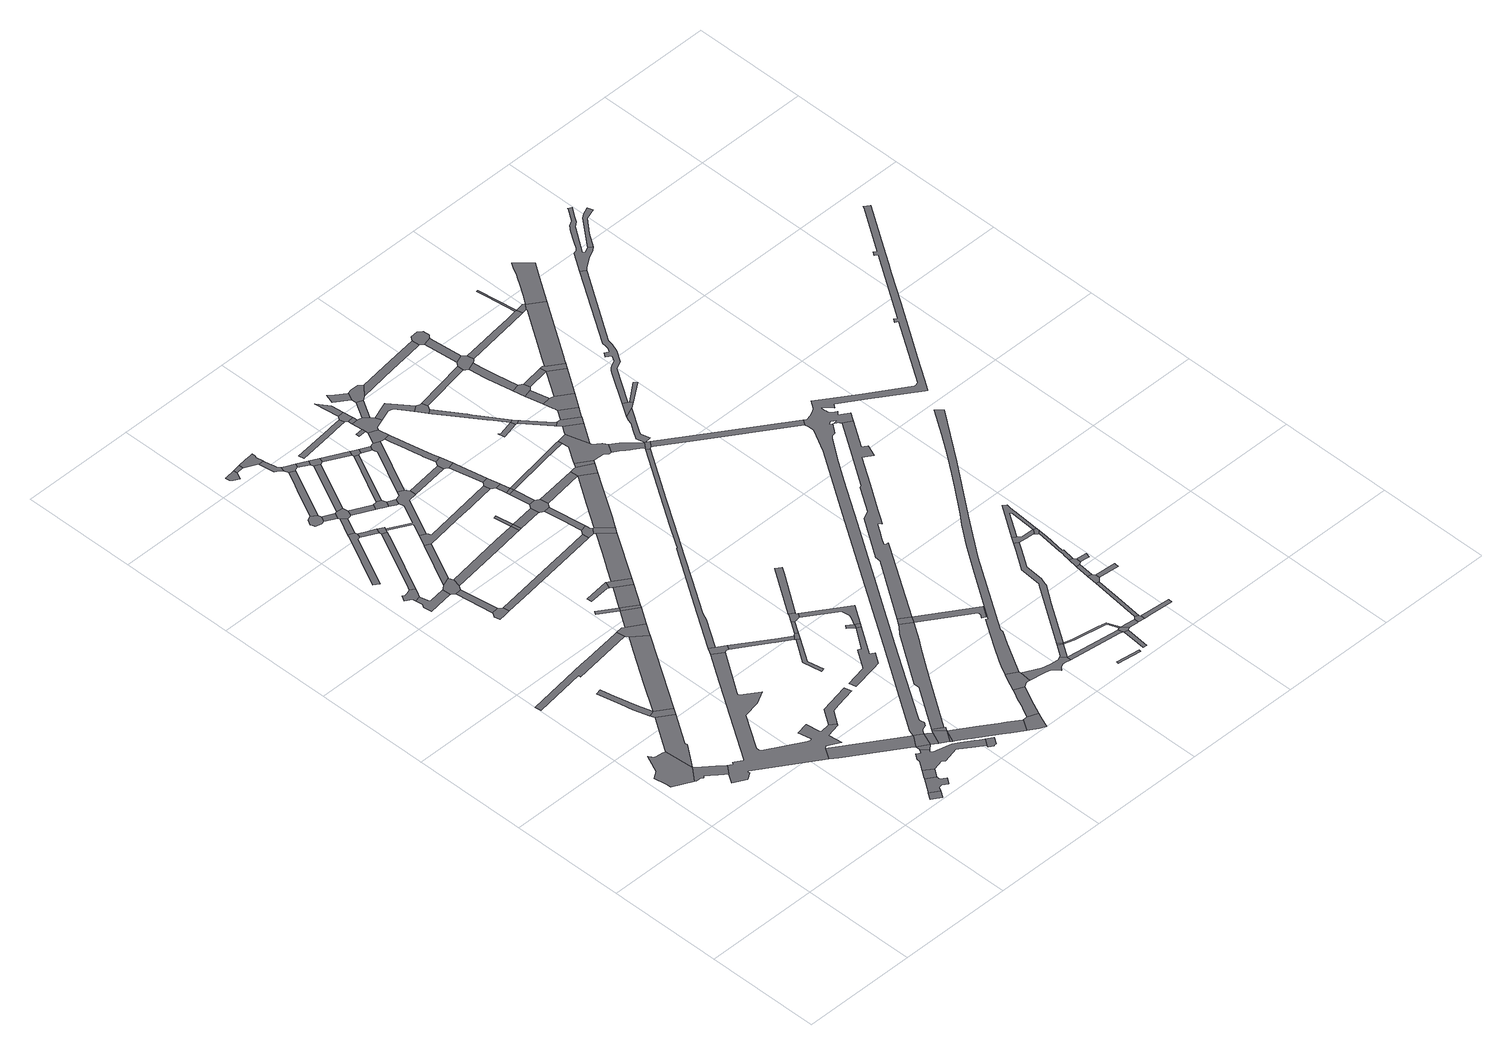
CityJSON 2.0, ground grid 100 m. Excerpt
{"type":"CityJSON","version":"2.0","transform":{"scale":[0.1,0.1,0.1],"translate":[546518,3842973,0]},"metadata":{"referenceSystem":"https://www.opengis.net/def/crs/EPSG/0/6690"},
"CityObjects":{
"road1":{"type":"Road","geometry":[{"type":"MultiSurface","lod":"1","boundaries":[[[0,1,2,3,4,5,6,7,8,9,10,11,12]]]}]},
"road2":{"type":"Road","geometry":[{"type":"MultiSurface","lod":"1","boundaries":[[[13,14,11,10,15,16,17,18,19,20,21,22,23,24,25]]]}]},
"road3":{"type":"Road","attributes":{"RoadStructureAttribute.sectionType":"1"},"geometry":[{"type":"MultiSurface","lod":"1","boundaries":[[[26,27,12,11,28,29,30,31,32]]]}]},
"road4":{"type":"Road","attributes":{"RoadStructureAttribute.sectionType":"1"},"geometry":[{"type":"MultiSurface","lod":"1","boundaries":[[[33,34,35,36,37,38,39,40,41]]]}]},
"road5":{"type":"Road","geometry":[{"type":"MultiSurface","lod":"1","boundaries":[[[41,40,26,32,42]]]}]},
"road6":{"type":"Road","attributes":{"RoadStructureAttribute.sectionType":"1"},"geometry":[{"type":"MultiSurface","lod":"1","boundaries":[[[43,44,45,46,47,48,49,50,51,52,53]]]}]},
"road7":{"type":"Road","attributes":{"RoadStructureAttribute.sectionType":"1"},"geometry":[{"type":"MultiSurface","lod":"1","boundaries":[[[54,55,56,57]]]}]},
"road8":{"type":"Road","geometry":[{"type":"MultiSurface","lod":"1","boundaries":[[[58,59,60,61,62,63,64,65,66,25,24,67,68,69,70,71,72,73,74,75,76,77,78,79,80,81,82,83,84,85,86,87,88,89,90,91,92,93,94,95,96,97,98,99]]]}]},
"road9":{"type":"Road","geometry":[{"type":"MultiSurface","lod":"1","boundaries":[[[100,101,102,103,104,105,106,107,108,109,110]]]}]},
"road10":{"type":"Road","geometry":[{"type":"MultiSurface","lod":"1","boundaries":[[[111,112,54,57,113,114,115,116,117,118,119]]]}]},
"road11":{"type":"Road","geometry":[{"type":"MultiSurface","lod":"1","boundaries":[[[120,121,108,107,122,123,124,125,126]]]}]},
"road12":{"type":"Road","attributes":{"RoadStructureAttribute.sectionType":"1"},"geometry":[{"type":"MultiSurface","lod":"1","boundaries":[[[127,128,129,41,42,130,131]]]}]},
"road13":{"type":"Road","geometry":[{"type":"MultiSurface","lod":"1","boundaries":[[[132,133,134,111,119,135,136]]]}]},
"road14":{"type":"Road","geometry":[{"type":"MultiSurface","lod":"1","boundaries":[[[137,138,75,74,139,140,141,142,143]]]}]},
"road15":{"type":"Road","geometry":[{"type":"MultiSurface","lod":"1","boundaries":[[[144,145,146,147,148,149,150,151,152,153]]]}]},
"road16":{"type":"Road","attributes":{"RoadStructureAttribute.sectionType":"1"},"geometry":[{"type":"MultiSurface","lod":"1","boundaries":[[[154,155,146,145]]]}]},
"road17":{"type":"Road","attributes":{"RoadStructureAttribute.sectionType":"1"},"geometry":[{"type":"MultiSurface","lod":"1","boundaries":[[[156,157,158,159,160,161,162,163,164]]]}]},
"road18":{"type":"Road","geometry":[{"type":"MultiSurface","lod":"1","boundaries":[[[165,166,167,168,126,125,169,170,155,154,171,172,173,174]]]}]},
"road19":{"type":"Road","attributes":{"RoadStructureAttribute.sectionType":"1"},"geometry":[{"type":"MultiSurface","lod":"1","boundaries":[[[175,176,100,110,177,178,179,180,181,182,183,184]]]}]},
"road20":{"type":"Road","attributes":{"RoadStructureAttribute.sectionType":"1"},"geometry":[{"type":"MultiSurface","lod":"1","boundaries":[[[142,185,186,187,188]]]}]},
"road21":{"type":"Road","attributes":{"RoadStructureAttribute.sectionType":"1"},"geometry":[{"type":"MultiSurface","lod":"1","boundaries":[[[186,189,190,191,192,193,194,132,136,195,196,197,198,199,200,201,202,203,204,205,206,207,208,209,187]]]}]},
"road22":{"type":"Road","geometry":[{"type":"MultiSurface","lod":"1","boundaries":[[[143,142,188,210]]]}]},
"road23":{"type":"Road","geometry":[{"type":"MultiSurface","lod":"1","boundaries":[[[211,212,213,214,215,216,217,218,219,220,221,222]]]}]},
"road24":{"type":"Road","attributes":{"RoadStructureAttribute.sectionType":"1"},"geometry":[{"type":"MultiSurface","lod":"1","boundaries":[[[223,166,165,224]]]}]},
"road25":{"type":"Road","attributes":{"RoadStructureAttribute.sectionType":"1"},"geometry":[{"type":"MultiSurface","lod":"1","boundaries":[[[225,226,227,228,229,81,80]]]}]},
"road26":{"type":"Road","attributes":{"function":"3","RoadStructureAttribute.sectionType":"1"},"geometry":[{"type":"MultiSurface","lod":"1","boundaries":[[[230,210,188,231,232]]]}]},
"road27":{"type":"Road","geometry":[{"type":"MultiSurface","lod":"1","boundaries":[[[233,234,43,53,127,131,235,236,237]]]}]},
"road28":{"type":"Road","geometry":[{"type":"MultiSurface","lod":"1","boundaries":[[[238,156,164,239]]]}]},
"road29":{"type":"Road","attributes":{"RoadStructureAttribute.sectionType":"1"},"geometry":[{"type":"MultiSurface","lod":"1","boundaries":[[[240,241,163,162,242,243]]]}]},
"road30":{"type":"Road","attributes":{"RoadStructureAttribute.sectionType":"1"},"geometry":[{"type":"MultiSurface","lod":"1","boundaries":[[[221,220,244,245]]]}]},
"road31":{"type":"Road","geometry":[{"type":"MultiSurface","lod":"1","boundaries":[[[246,232,231,247,248]]]}]},
"road32":{"type":"Road","attributes":{"function":"3","RoadStructureAttribute.sectionType":"1"},"geometry":[{"type":"MultiSurface","lod":"1","boundaries":[[[248,247,249]]]}]},
"road33":{"type":"Road","geometry":[{"type":"MultiSurface","lod":"1","boundaries":[[[250,251,252,253,254,255,256,257,258,259,260]]]}]},
"road34":{"type":"Road","geometry":[{"type":"MultiSurface","lod":"1","boundaries":[[[261,262,243,242,175,184,263,264]]]}]},
"road35":{"type":"Road","geometry":[{"type":"MultiSurface","lod":"1","boundaries":[[[265,266,267,268]]]}]},
"road36":{"type":"Road","geometry":[{"type":"MultiSurface","lod":"1","boundaries":[[[269,245,244,238,239,270,271,272,273,274]]]}]},
"road37":{"type":"Road","attributes":{"RoadStructureAttribute.sectionType":"1"},"geometry":[{"type":"MultiSurface","lod":"1","boundaries":[[[275,246,248,276,277,278]]]}]},
"road38":{"type":"Road","geometry":[{"type":"MultiSurface","lod":"1","boundaries":[[[279,58,99,280,281,282,283]]]}]},
"road39":{"type":"Road","attributes":{"RoadStructureAttribute.sectionType":"1"},"geometry":[{"type":"MultiSurface","lod":"1","boundaries":[[[267,237,236,284]]]}]},
"road40":{"type":"Road","attributes":{"RoadStructureAttribute.sectionType":"1"},"geometry":[{"type":"MultiSurface","lod":"1","boundaries":[[[285,286,287,288,211,222,289]]]}]},
"road41":{"type":"Road","geometry":[{"type":"MultiSurface","lod":"1","boundaries":[[[202,201,290,291,292,293,294]]]}]},
"road42":{"type":"Road","attributes":{"RoadStructureAttribute.sectionType":"1"},"geometry":[{"type":"MultiSurface","lod":"1","boundaries":[[[295,250,260,296,297]]]}]},
"road43":{"type":"Road","attributes":{"RoadStructureAttribute.sectionType":"1"},"geometry":[{"type":"MultiSurface","lod":"1","boundaries":[[[298,299,300,174,173,301,302,303]]]}]},
"road44":{"type":"Road","geometry":[{"type":"MultiSurface","lod":"1","boundaries":[[[268,267,284,304]]]}]},
"road45":{"type":"Road","attributes":{"RoadStructureAttribute.sectionType":"1"},"geometry":[{"type":"MultiSurface","lod":"1","boundaries":[[[273,272,305,306]]]}]},
"road46":{"type":"Road","geometry":[{"type":"MultiSurface","lod":"1","boundaries":[[[307,308,309,310,311]]]}]},
"road47":{"type":"Road","attributes":{"RoadStructureAttribute.sectionType":"1"},"geometry":[{"type":"MultiSurface","lod":"1","boundaries":[[[312,313,314,315,153,152,316,317,318,319]]]}]},
"road48":{"type":"Road","attributes":{"function":"3","RoadStructureAttribute.sectionType":"1"},"geometry":[{"type":"MultiSurface","lod":"1","boundaries":[[[320,321,322,323,248,249,324,325,326,327,328,329]]]}]},
"road49":{"type":"Road","geometry":[{"type":"MultiSurface","lod":"1","boundaries":[[[330,331,332,295,297,333,334,335,336,337]]]}]},
"road50":{"type":"Road","attributes":{"RoadStructureAttribute.sectionType":"1"},"geometry":[{"type":"MultiSurface","lod":"1","boundaries":[[[338,268,304,339]]]}]},
"road51":{"type":"Road","attributes":{"RoadStructureAttribute.sectionType":"1"},"geometry":[{"type":"MultiSurface","lod":"1","boundaries":[[[340,341,342,343,344,345,346,347,264,263,348,349,350,351,352,353,354,355,356,357,358,359,360,361]]]}]},
"road52":{"type":"Road","attributes":{"RoadStructureAttribute.sectionType":"1"},"geometry":[{"type":"MultiSurface","lod":"1","boundaries":[[[362,269,274,363]]]}]},
"road53":{"type":"Road","attributes":{"RoadStructureAttribute.sectionType":"1"},"geometry":[{"type":"MultiSurface","lod":"1","boundaries":[[[364,365,366,367,368,335,334,369,370,371,372,373]]]}]},
"road54":{"type":"Road","geometry":[{"type":"MultiSurface","lod":"1","boundaries":[[[374,375,376,306,305,377,378,379,380,381,382]]]}]},
"road55":{"type":"Road","attributes":{"RoadStructureAttribute.sectionType":"1"},"geometry":[{"type":"MultiSurface","lod":"1","boundaries":[[[383,282,281,384,385,386,387,388]]]}]},
"road56":{"type":"Road","geometry":[{"type":"MultiSurface","lod":"1","boundaries":[[[389,390,391,392,393,394]]]}]},
"road57":{"type":"Road","geometry":[{"type":"MultiSurface","lod":"1","boundaries":[[[395,373,372,285,289,396,397,398]]]}]},
"road58":{"type":"Road","geometry":[{"type":"MultiSurface","lod":"1","boundaries":[[[399,380,379,400,344,343]]]}]},
"road59":{"type":"Road","geometry":[{"type":"MultiSurface","lod":"1","boundaries":[[[307,311,338,339,401,402]]]}]},
"road60":{"type":"Road","attributes":{"RoadStructureAttribute.sectionType":"1"},"geometry":[{"type":"MultiSurface","lod":"1","boundaries":[[[398,397,403,404]]]}]},
"road61":{"type":"Road","attributes":{"RoadStructureAttribute.sectionType":"1"},"geometry":[{"type":"MultiSurface","lod":"1","boundaries":[[[405,406,407,408,352,351,409,223,224,410,411,412,413,414,415,416,417,418]]]}]},
"road62":{"type":"Road","geometry":[{"type":"MultiSurface","lod":"1","boundaries":[[[329,328,419,420,421,422,423]]]}]},
"road63":{"type":"Road","geometry":[{"type":"MultiSurface","lod":"1","boundaries":[[[424,388,387,389,394,425]]]}]},
"road64":{"type":"Road","geometry":[{"type":"MultiSurface","lod":"1","boundaries":[[[404,403,362,363,426,427]]]}]},
"road65":{"type":"Road","attributes":{"RoadStructureAttribute.sectionType":"1"},"geometry":[{"type":"MultiSurface","lod":"1","boundaries":[[[428,429,430,431,432,433,434,435,436,437,438,439,440]]]}]},
"road66":{"type":"Road","attributes":{"RoadStructureAttribute.sectionType":"1"},"geometry":[{"type":"MultiSurface","lod":"1","boundaries":[[[441,442,374,382,443,444,445,446]]]}]},
"road67":{"type":"Road","attributes":{"RoadStructureAttribute.sectionType":"1"},"geometry":[{"type":"MultiSurface","lod":"1","boundaries":[[[447,448,449,450,451,275,278,452,453,454,455,456,457,458]]]}]},
"road68":{"type":"Road","geometry":[{"type":"MultiSurface","lod":"1","boundaries":[[[459,298,303,460]]]}]},
"road69":{"type":"Road","attributes":{"RoadStructureAttribute.sectionType":"1"},"geometry":[{"type":"MultiSurface","lod":"1","boundaries":[[[461,424,425,462]]]}]},
"road70":{"type":"Road","geometry":[{"type":"MultiSurface","lod":"1","boundaries":[[[463,464,298,459]]]}]},
"road71":{"type":"Road","attributes":{"RoadStructureAttribute.sectionType":"1"},"geometry":[{"type":"MultiSurface","lod":"1","boundaries":[[[465,466,467,468,469,402,401,470]]]}]},
"road72":{"type":"Road","attributes":{"RoadStructureAttribute.sectionType":"1"},"geometry":[{"type":"MultiSurface","lod":"1","boundaries":[[[427,426,471,472,473]]]}]},
"road73":{"type":"Road","attributes":{"RoadStructureAttribute.sectionType":"1"},"geometry":[{"type":"MultiSurface","lod":"1","boundaries":[[[474,475,476,477,478,423,422,479,480,481]]]}]},
"road74":{"type":"Road","geometry":[{"type":"MultiSurface","lod":"1","boundaries":[[[482,461,462,483,484,485,486]]]}]},
"road75":{"type":"Road","attributes":{"RoadStructureAttribute.sectionType":"1"},"geometry":[{"type":"MultiSurface","lod":"1","boundaries":[[[487,459,460,488]]]}]},
"road76":{"type":"Road","attributes":{"RoadStructureAttribute.sectionType":"1"},"geometry":[{"type":"MultiSurface","lod":"1","boundaries":[[[489,490,491,492,493,494,340,361,495,496,497]]]}]},
"road77":{"type":"Road","attributes":{"RoadStructureAttribute.sectionType":"1"},"geometry":[{"type":"MultiSurface","lod":"1","boundaries":[[[498,358,357,499]]]}]},
"road78":{"type":"Road","geometry":[{"type":"MultiSurface","lod":"1","boundaries":[[[500,473,472,501,441,446,502,503]]]}]},
"road79":{"type":"Road","attributes":{"RoadStructureAttribute.sectionType":"1"},"geometry":[{"type":"MultiSurface","lod":"1","boundaries":[[[504,505,506,507,508,509,510,511]]]}]},
"road80":{"type":"Road","geometry":[{"type":"MultiSurface","lod":"1","boundaries":[[[512,513,428,514]]]}]},
"road81":{"type":"Road","geometry":[{"type":"MultiSurface","lod":"1","boundaries":[[[515,516,517,518,519,312,319,520,521]]]}]},
"road82":{"type":"Road","geometry":[{"type":"MultiSurface","lod":"1","boundaries":[[[503,502,522,492,491]]]}]},
"road83":{"type":"Road","geometry":[{"type":"MultiSurface","lod":"1","boundaries":[[[514,428,440,523]]]}]},
"road84":{"type":"Road","attributes":{"RoadStructureAttribute.sectionType":"1"},"geometry":[{"type":"MultiSurface","lod":"1","boundaries":[[[524,484,483,525,526,527,528,514,523]]]}]},
"road85":{"type":"Road","attributes":{"RoadStructureAttribute.sectionType":"1"},"geometry":[{"type":"MultiSurface","lod":"1","boundaries":[[[529,530,531,532,518,517]]]}]},
"road86":{"type":"Road","geometry":[{"type":"MultiSurface","lod":"1","boundaries":[[[533,534,535,474,481,536,537,538,539]]]}]},
"road87":{"type":"Road","geometry":[{"type":"MultiSurface","lod":"1","boundaries":[[[540,521,520,541,465,470,542,543]]]}]},
"road88":{"type":"Road","geometry":[{"type":"MultiSurface","lod":"1","boundaries":[[[544,545,546,547,487,488,548,549,530,529,550,551,552,553]]]}]},
"road89":{"type":"Road","attributes":{"RoadStructureAttribute.sectionType":"1"},"geometry":[{"type":"MultiSurface","lod":"1","boundaries":[[[554,555,547,546]]]}]},
"road90":{"type":"Road","attributes":{"RoadStructureAttribute.sectionType":"1"},"geometry":[{"type":"MultiSurface","lod":"1","boundaries":[[[556,557,558,559,482,486]]]}]},
"road91":{"type":"Road","geometry":[{"type":"MultiSurface","lod":"1","boundaries":[[[560,561,555,554]]]}]},
"road92":{"type":"Road","geometry":[{"type":"MultiSurface","lod":"1","boundaries":[[[562,563,564,565,405,418,566,567]]]}]},
"road93":{"type":"Road","attributes":{"RoadStructureAttribute.sectionType":"1"},"geometry":[{"type":"MultiSurface","lod":"1","boundaries":[[[567,566,561,560]]]}]},
"road94":{"type":"Road","attributes":{"RoadStructureAttribute.sectionType":"1"},"geometry":[{"type":"MultiSurface","lod":"1","boundaries":[[[568,569,570,563,562]]]}]},
"road95":{"type":"Road","attributes":{"RoadStructureAttribute.sectionType":"1"},"geometry":[{"type":"MultiSurface","lod":"1","boundaries":[[[571,572,573,574,575,576,577,279,283,578,579,580,581,582,583,584]]]}]},
"road96":{"type":"Road","geometry":[{"type":"MultiSurface","lod":"1","boundaries":[[[585,586,587,588,589,498,499,590,591,570,569]]]}]},
"road97":{"type":"Road","geometry":[{"type":"MultiSurface","lod":"1","boundaries":[[[592,593,594,595]]]}]},
"road98":{"type":"Road","geometry":[{"type":"MultiSurface","lod":"1","boundaries":[[[596,489,497,597,598,599,600]]]}]},
"road99":{"type":"Road","attributes":{"RoadStructureAttribute.sectionType":"1"},"geometry":[{"type":"MultiSurface","lod":"1","boundaries":[[[601,602,603,604,605,599,598,606,607,608,609,610,611,587,586]]]}]},
"road100":{"type":"Road","geometry":[{"type":"MultiSurface","lod":"1","boundaries":[[[612,447,458,613]]]}]},
"road101":{"type":"Road","geometry":[{"type":"MultiSurface","lod":"1","boundaries":[[[614,615,504,511,616,617]]]}]},
"road102":{"type":"Road","attributes":{"RoadStructureAttribute.sectionType":"1"},"geometry":[{"type":"MultiSurface","lod":"1","boundaries":[[[617,616,618,619]]]}]},
"road103":{"type":"Road","geometry":[{"type":"MultiSurface","lod":"1","boundaries":[[[619,618,592,595,596,600,620,621,622,623,624]]]}]},
"road104":{"type":"Road","geometry":[{"type":"MultiSurface","lod":"1","boundaries":[[[625,626,627,538,537,628,629,630,631,632,633,634,635,636,637,638,639]]]}]},
"road105":{"type":"Road","attributes":{"RoadStructureAttribute.sectionType":"1"},"geometry":[{"type":"MultiSurface","lod":"1","boundaries":[[[640,615,614,641]]]}]},
"road106":{"type":"Road","attributes":{"RoadStructureAttribute.sectionType":"1"},"geometry":[{"type":"MultiSurface","lod":"1","boundaries":[[[642,553,552,643]]]}]},
"road107":{"type":"Road","attributes":{"RoadStructureAttribute.sectionType":"1"},"geometry":[{"type":"MultiSurface","lod":"1","boundaries":[[[643,644,645,543,542,646,647,648,649]]]}]},
"road108":{"type":"Road","attributes":{"RoadStructureAttribute.sectionType":"1"},"geometry":[{"type":"MultiSurface","lod":"1","boundaries":[[[650,624,623,651]]]}]},
"road109":{"type":"Road","attributes":{"RoadStructureAttribute.sectionType":"1"},"geometry":[{"type":"MultiSurface","lod":"1","boundaries":[[[652,653,654,655,656]]]}]},
"road110":{"type":"Road","geometry":[{"type":"MultiSurface","lod":"1","boundaries":[[[657,658,659,660,661,613,458]]]}]},
"road111":{"type":"Road","attributes":{"RoadStructureAttribute.sectionType":"1"},"geometry":[{"type":"MultiSurface","lod":"1","boundaries":[[[662,663,664,665,666,667,668,560,554,669,670]]]}]},
"road112":{"type":"Road","attributes":{"RoadStructureAttribute.sectionType":"1"},"geometry":[{"type":"MultiSurface","lod":"1","boundaries":[[[671,672,622,621,673,674,675,676]]]}]},
"road113":{"type":"Road","geometry":[{"type":"MultiSurface","lod":"1","boundaries":[[[677,678,639,638,679,680]]]}]},
"road114":{"type":"Road","geometry":[{"type":"MultiSurface","lod":"1","boundaries":[[[681,682,683,656,655,650,651,684,685,686,687]]]}]},
"road115":{"type":"Road","geometry":[{"type":"MultiSurface","lod":"1","boundaries":[[[688,677,680,689]]]}]},
"road116":{"type":"Road","geometry":[{"type":"MultiSurface","lod":"1","boundaries":[[[690,691,642,643,649,692]]]}]},
"road117":{"type":"Road","geometry":[{"type":"MultiSurface","lod":"1","boundaries":[[[693,676,675,694,695,696,697,698,699,700]]]}]},
"road118":{"type":"Road","attributes":{"RoadStructureAttribute.sectionType":"1"},"geometry":[{"type":"MultiSurface","lod":"1","boundaries":[[[701,690,692,702]]]}]},
"road119":{"type":"Road","attributes":{"RoadStructureAttribute.sectionType":"1"},"geometry":[{"type":"MultiSurface","lod":"1","boundaries":[[[703,704,638,637,705,706,707]]]}]},
"road120":{"type":"Road","geometry":[{"type":"MultiSurface","lod":"1","boundaries":[[[708,709,710,711,712]]]}]},
"road121":{"type":"Road","attributes":{"RoadStructureAttribute.sectionType":"1"},"geometry":[{"type":"MultiSurface","lod":"1","boundaries":[[[713,714,715,716,717,696,695,718,719,720,721,722,723]]]}]},
"road122":{"type":"Road","geometry":[{"type":"MultiSurface","lod":"1","boundaries":[[[722,724,725,726,727]]]}]},
"road123":{"type":"Road","geometry":[{"type":"MultiSurface","lod":"1","boundaries":[[[728,729,730,731,732,689,680,733,734,735,736,737]]]}]},
"road124":{"type":"Road","geometry":[{"type":"MultiSurface","lod":"1","boundaries":[[[738,739,740,662,670,741,742,701,702,743,744,745,746,747,748,749]]]}]},
"road125":{"type":"Road","geometry":[{"type":"MultiSurface","lod":"1","boundaries":[[[723,722,727,750,751]]]}]},
"road126":{"type":"Road","attributes":{"RoadStructureAttribute.sectionType":"1"},"geometry":[{"type":"MultiSurface","lod":"1","boundaries":[[[752,753,751,750,754,755,756,757]]]}]},
"road127":{"type":"Road","attributes":{"RoadStructureAttribute.sectionType":"1"},"geometry":[{"type":"MultiSurface","lod":"1","boundaries":[[[758,759,760,761,762,763,764,765]]]}]},
"road128":{"type":"Road","attributes":{"RoadStructureAttribute.sectionType":"1"},"geometry":[{"type":"MultiSurface","lod":"1","boundaries":[[[766,767,686,685,768,769,770]]]}]},
"road129":{"type":"Road","attributes":{"RoadStructureAttribute.sectionType":"1"},"geometry":[{"type":"MultiSurface","lod":"1","boundaries":[[[771,700,699,772]]]}]},
"road130":{"type":"Road","geometry":[{"type":"MultiSurface","lod":"1","boundaries":[[[736,773,774,707,706,775,776,758,765,777,778,779,737]]]}]},
"road131":{"type":"Road","geometry":[{"type":"MultiSurface","lod":"1","boundaries":[[[780,781,739,738,749,782]]]}]},
"road132":{"type":"Road","attributes":{"RoadStructureAttribute.sectionType":"1"},"geometry":[{"type":"MultiSurface","lod":"1","boundaries":[[[783,784,785,786,787,746,745,788,789,790,791,792,793,794,795,796]]]}]},
"road133":{"type":"Road","attributes":{"RoadStructureAttribute.sectionType":"1"},"geometry":[{"type":"MultiSurface","lod":"1","boundaries":[[[797,798,799,800,801,802,803,804,688,689,805,806,807,808,809,810,811,812,813,814,815,816,817,818,819]]]}]},
"road134":{"type":"Road","attributes":{"RoadStructureAttribute.sectionType":"1"},"geometry":[{"type":"MultiSurface","lod":"1","boundaries":[[[820,821,822,737,779,823,824,825]]]}]},
"road135":{"type":"Road","geometry":[{"type":"MultiSurface","lod":"1","boundaries":[[[826,827,757,756,828,780,782,829]]]}]},
"road136":{"type":"Road","geometry":[{"type":"MultiSurface","lod":"1","boundaries":[[[796,795,571,584,830,831,832,833]]]}]},
"road137":{"type":"Road","attributes":{"RoadStructureAttribute.sectionType":"1"},"geometry":[{"type":"MultiSurface","lod":"1","boundaries":[[[834,826,829,835,836]]]}]},
"road138":{"type":"Road","geometry":[{"type":"MultiSurface","lod":"1","boundaries":[[[837,838,825,824,839,840,841]]]}]},
"road139":{"type":"Road","attributes":{"RoadStructureAttribute.sectionType":"1"},"geometry":[{"type":"MultiSurface","lod":"1","boundaries":[[[842,843,844,845,846,847,848,849,612,613,850,851,852,853,854,855,856,857,858,859,860,861,862,863,864,865,866,867,868,869,870,871,872,873]]]}]},
"road140":{"type":"Road","attributes":{"RoadStructureAttribute.sectionType":"1"},"geometry":[{"type":"MultiSurface","lod":"1","boundaries":[[[874,875,876,877,878]]]}]},
"road141":{"type":"Road","geometry":[{"type":"MultiSurface","lod":"1","boundaries":[[[879,880,881,882,876,875,883,884]]]}]},
"road142":{"type":"Road","attributes":{"RoadStructureAttribute.sectionType":"1"},"geometry":[{"type":"MultiSurface","lod":"1","boundaries":[[[885,886,887,888,889,890,891,892,893,894,895,882,881]]]}]},
"road143":{"type":"Road","geometry":[{"type":"MultiSurface","lod":"1","boundaries":[[[896,878,877,897,898,899,834,836,900,901]]]}]},
"road144":{"type":"Road","attributes":{"RoadStructureAttribute.sectionType":"1"},"geometry":[{"type":"MultiSurface","lod":"1","boundaries":[[[902,837,841,903,904]]]}]},
"road145":{"type":"Road","attributes":{"RoadStructureAttribute.sectionType":"1"},"geometry":[{"type":"MultiSurface","lod":"1","boundaries":[[[905,906,907,908,909,910,911,912,913,833]]]}]},
"road146":{"type":"Road","geometry":[{"type":"MultiSurface","lod":"1","boundaries":[[[914,915,916,917,771,772,918,919,892,891,920,921,922,923]]]}]},
"road147":{"type":"Road","attributes":{"RoadStructureAttribute.sectionType":"1"},"geometry":[{"type":"MultiSurface","lod":"1","boundaries":[[[840,839,924,925,926]]]}]},
"road148":{"type":"Road","attributes":{"RoadStructureAttribute.sectionType":"1"},"geometry":[{"type":"MultiSurface","lod":"1","boundaries":[[[927,928,929,917,916]]]}]},
"road149":{"type":"Road","attributes":{"RoadStructureAttribute.sectionType":"1"},"geometry":[{"type":"MultiSurface","lod":"1","boundaries":[[[930,931,932,933,934,935,936,937,938,939,940,941,942,943,944,945,946,533,539,947,948,949,950,951,952,953,954]]]}]},
"road150":{"type":"Road","geometry":[{"type":"MultiSurface","lod":"1","boundaries":[[[955,956,957,958,766,770,928,927,959,960,961,962]]]}]},
"road151":{"type":"Road","attributes":{"RoadStructureAttribute.sectionType":"1"},"geometry":[{"type":"MultiSurface","lod":"1","boundaries":[[[963,964,884,883,965]]]}]},
"road152":{"type":"Road","geometry":[{"type":"MultiSurface","lod":"1","boundaries":[[[966,902,904,967,968,969,970]]]}]},
"road153":{"type":"Road","geometry":[{"type":"MultiSurface","lod":"1","boundaries":[[[971,909,908,972,973,974]]]}]},
"road154":{"type":"Road","attributes":{"RoadStructureAttribute.sectionType":"1"},"geometry":[{"type":"MultiSurface","lod":"1","boundaries":[[[965,975,901,900,976]]]}]},
"road155":{"type":"Road","attributes":{"RoadStructureAttribute.sectionType":"1"},"geometry":[{"type":"MultiSurface","lod":"1","boundaries":[[[977,966,970,978]]]}]},
"road156":{"type":"Road","geometry":[{"type":"MultiSurface","lod":"1","boundaries":[[[979,977,978,980,981,982]]]}]},
"road157":{"type":"Road","attributes":{"RoadStructureAttribute.sectionType":"1"},"geometry":[{"type":"MultiSurface","lod":"1","boundaries":[[[983,831,830,984,985,986,987]]]}]},
"road158":{"type":"Road","geometry":[{"type":"MultiSurface","lod":"1","boundaries":[[[988,989,969,968]]]}]},
"road159":{"type":"Road","geometry":[{"type":"MultiSurface","lod":"1","boundaries":[[[990,991,992,963,965,976,993,994]]]}]},
"road160":{"type":"Road","attributes":{"RoadStructureAttribute.sectionType":"1"},"geometry":[{"type":"MultiSurface","lod":"1","boundaries":[[[995,799,798,797,819,996,997,998,999,1000,1001]]]}]},
"road161":{"type":"Road","attributes":{"RoadStructureAttribute.sectionType":"1"},"geometry":[{"type":"MultiSurface","lod":"1","boundaries":[[[981,980,1002,1003,1004]]]}]},
"road162":{"type":"Road","attributes":{"RoadStructureAttribute.sectionType":"1"},"geometry":[{"type":"MultiSurface","lod":"1","boundaries":[[[1005,1006,1007,1008,1009,1010,1011,1012,979,982]]]}]},
"road163":{"type":"Road","geometry":[{"type":"MultiSurface","lod":"1","boundaries":[[[1013,1014,973,972]]]}]},
"road164":{"type":"Road","geometry":[{"type":"MultiSurface","lod":"1","boundaries":[[[998,997,1015,1016,1009,1008,1017]]]}]},
"road165":{"type":"Road","geometry":[{"type":"MultiSurface","lod":"1","boundaries":[[[1018,995,1001,1019,1020,998,1017,1021,1022,1023,1024,1025,1026]]]}]},
"road166":{"type":"Road","attributes":{"RoadStructureAttribute.sectionType":"1"},"geometry":[{"type":"MultiSurface","lod":"1","boundaries":[[[1027,1028,1029,1030,1031,923,922,1032,1033]]]}]},
"road167":{"type":"Road","attributes":{"RoadStructureAttribute.sectionType":"1"},"geometry":[{"type":"MultiSurface","lod":"1","boundaries":[[[1034,1035,1036,1037,1038,1039,1040,1041,1042,1043,1044,1045,1046,1047,1048,1049,1050,1051,1052,1053,1054,1055,1056,1057,1058,987,986,1059,1060,1061,1062,1063,1064,1065,1066,143,210,1067,1068,1069,1070,1071,1072,1073,1074,1075,1076,1077,1078,1079,1080,1081,1082,1083,1084,1085,1086,1087,1088,1089,842,873,1090,1091,1092,1093,1094,1095,1096,1097,1098,1099,1100,1101,1102,1103,1104,1105,1106,1107,1108,1109,1110,1111,1112,1113,1114]]]}]},
"road168":{"type":"Road","attributes":{"RoadStructureAttribute.sectionType":"1"},"geometry":[{"type":"MultiSurface","lod":"1","boundaries":[[[1115,1116,1117,1118,1119,1120,1121,1122,994,993,1123,1124,1125]]]}]},
"road169":{"type":"Road","geometry":[{"type":"MultiSurface","lod":"1","boundaries":[[[1126,1127,1128,1028,1027]]]}]},
"road170":{"type":"Road","geometry":[{"type":"MultiSurface","lod":"1","boundaries":[[[1129,1130,1131,1027,1033,1116,1115]]]}]},
"road171":{"type":"Road","geometry":[{"type":"MultiSurface","lod":"1","boundaries":[[[1132,1133,1134,1135,1136,1137,1138,1139,1140,1141,1142,1143,1144,1145,971,974,1146,1147,1148,1149,1150,1151,1152]]]}]},
"road172":{"type":"Road","attributes":{"RoadStructureAttribute.sectionType":"1"},"geometry":[{"type":"MultiSurface","lod":"1","boundaries":[[[1153,1154,1155,1156,1157,1158,1159,1115,1125,1160,1161]]]}]},
"road173":{"type":"Road","geometry":[{"type":"MultiSurface","lod":"1","boundaries":[[[1162,1163,1164,1165,1166,1167,1168,1169,1170,1171,1172,1173,1174,1132,1152,1175,1176,1177,1178,1179,1180,1181,1182,1183,1184,1185,1186,1187,1188,1189]]]}]},
"road174":{"type":"Road","attributes":{"RoadStructureAttribute.sectionType":"1"},"geometry":[{"type":"MultiSurface","lod":"1","boundaries":[[[1190,1191,1192,1180,1179,1193,1194,1195]]]}]}
},
"vertices":[
[308,1804,0],[253,1812,0],[227,1823,0],[218,1837,0],[205,1858,0],[132,1702,0],[70,1660,0],[88,1551,0],[93,1513,0],[94,1510,0],[254,1431,0],[352,1544,0],[333,1800,0],
[482,1430,0],[406,1495,0],[268,1419,0],[316,1419,0],[330,1406,0],[335,1411,0],[337,1413,0],[345,1423,0],[421,1359,0],[426,1354,0],[459,1324,0],[488,1304,0],[545,1377,0],
[539,2111,0],[389,1883,0],[384,1586,0],[499,1742,0],[497,1763,0],[591,1907,0],[668,2026,0],
[537,2295,0],[493,2488,0],[468,2600,0],[419,2590,0],[463,2385,0],[487,2281,0],[513,2194,0],[526,2152,0],[574,2166,0],
[704,2081,0],
[992,2947,0],[899,2935,0],[719,2911,0],[707,2909,0],[591,2893,0],[570,2891,0],[1,2812,0],[11,2759,0],[468,2821,0],[469,2802,0],[1002,2873,0],
[1366,123,0],[1325,61,0],[1402,11,0],[1442,73,0],
[1302,2291,0],[1186,2113,0],[876,1640,0],[670,1328,0],[668,1329,0],[610,1365,0],[609,1363,0],[596,1371,0],[582,1352,0],[434,1222,0],[540,1164,0],[600,1202,0],[598,1220,0],[608,1226,0],[609,1226,0],[613,1224,0],[1111,894,0],[1176,993,0],[1197,1008,0],[1307,950,0],[1291,1069,0],[1413,1096,0],[1425,1112,0],[1373,1148,0],[1291,1137,0],[1278,1149,0],[1259,1269,0],[1157,1248,0],[1176,1133,0],[1161,1128,0],[1138,1135,0],[836,1310,0],[824,1327,0],[824,1347,0],[836,1370,0],[1020,1654,0],[1168,1680,0],[1282,1741,0],[1144,1838,0],[1138,1853,0],[1148,1873,0],[1395,2230,0],
[254,4346,0],[237,4335,0],[207,4328,0],[187,4325,0],[167,4337,0],[140,4289,0],[195,4255,0],[200,4230,0],[250,4241,0],[277,4291,0],[291,4318,0],
[1453,247,0],[1376,133,0],[1463,106,0],[1496,112,0],[1540,83,0],[1565,119,0],[1577,136,0],[1530,167,0],[1527,197,0],
[286,4153,0],[271,4158,0],[213,4168,0],[192,4139,0],[202,4067,0],[428,4099,0],[425,4172,0],
[1021,2848,0],[940,2726,0],[743,2425,0],[1126,2730,0],[1137,2747,0],
[1503,321,0],[1496,310,0],[1466,266,0],[1579,264,0],[1582,267,0],
[1710,638,0],[1240,950,0],[1173,852,0],[1577,582,0],[1644,538,0],[1651,533,0],[1722,629,0],
[575,3734,0],[561,3745,0],[506,3738,0],[496,3723,0],[492,3718,0],[482,3703,0],[490,3650,0],[545,3658,0],[601,3666,0],[594,3719,0],
[515,4079,0],[461,4071,0],
[357,5077,0],[340,5043,0],[102,4574,0],[147,4541,0],[371,4987,0],[374,4992,0],[400,4997,0],[412,5034,0],[405,5053,0],
[537,4227,0],[461,4198,0],[438,4182,0],[432,4177,0],[432,4096,0],[446,4084,0],[525,4095,0],[535,4111,0],[538,4114,0],[556,4191,0],
[538,4906,0],[266,4368,0],[348,4429,0],[353,4439,0],[402,4540,0],[407,4547,0],[483,4698,0],[488,4708,0],[559,4851,0],[576,4888,0],
[1652,511,0],[1649,491,0],[1700,435,0],[1742,473,0],
[1640,468,0],[1630,455,0],[1617,463,0],[1595,477,0],[1565,430,0],[1558,402,0],[1676,288,0],[1694,269,0],[1834,302,0],[1876,274,0],[1882,270,0],[1958,219,0],[2027,172,0],[2065,228,0],[2032,250,0],[2000,271,0],[1914,327,0],[1861,363,0],[1728,394,0],[1703,401,0],[1688,423,0],
[1788,585,0],
[305,5411,0],[288,5405,0],[283,5403,0],[267,5397,0],[242,5348,0],[247,5332,0],[249,5328,0],[255,5310,0],[307,5294,0],[335,5302,0],[358,5351,0],[350,5378,0],
[665,4599,0],[713,4575,0],
[1505,1226,0],[1574,1247,0],[1746,1281,0],[1734,1343,0],[1467,1286,0],
[1812,570,0],[1795,438,0],[1845,547,0],
[1052,2953,0],[1050,2955,0],[1150,2767,0],[1206,2853,0],[1073,2939,0],
[437,5236,0],[477,5195,0],
[508,4988,0],[500,4993,0],[533,4928,0],[548,4968,0],
[431,5253,0],[455,5301,0],
[1857,565,0],[1865,391,0],[1931,490,0],
[1881,380,0],
[257,6151,0],[177,6139,0],[164,6137,0],[162,6137,0],[167,6102,0],[168,6100,0],[175,6091,0],[182,6082,0],[231,6058,0],[251,6098,0],[260,6115,0],
[600,4941,0],[553,4968,0],[586,4907,0],[593,4925,0],
[1038,3216,0],[1021,3191,0],[1173,3090,0],[1190,3115,0],
[472,5306,0],[494,5200,0],[501,5202,0],[517,5207,0],[538,5259,0],[529,5300,0],
[1867,579,0],[1938,502,0],[1952,522,0],[1941,528,0],
[1339,2348,0],[1412,2238,0],[1435,2235,0],[1457,2270,0],[1380,2321,0],
[1304,3004,0],
[527,5850,0],[463,5722,0],[417,5633,0],[356,5513,0],[576,5826,0],
[2023,153,0],[2059,129,0],[2070,134,0],[2083,132,0],[2121,191,0],
[330,6162,0],[262,6116,0],[326,6125,0],
[1255,4287,0],[1248,4286,0],[1076,4263,0],[1083,4189,0],[1226,4209,0],[1265,4215,0],
[1321,3029,0],
[690,5121,0],[714,5169,0],
[1314,3374,0],[1093,3348,0],[1096,3306,0],[1277,3325,0],[1289,3317,0],
[1561,3854,0],[1557,3853,0],[1372,3827,0],[1159,3798,0],[790,3692,0],[1172,3744,0],[1242,3753,0],[1565,3797,0],
[2307,239,0],[2254,274,0],[2137,352,0],[1973,462,0],[1909,362,0],[2045,272,0],[2190,176,0],[2244,140,0],[2344,74,0],[2408,171,0],
[483,6180,0],[466,6177,0],[401,6173,0],[329,6124,0],[440,6069,0],[485,6072,0],[473,6133,0],[485,6150,0],
[1314,3301,0],[1443,3217,0],
[936,5138,0],[916,5098,0],[915,5098,0],[872,5087,0],[853,5038,0],[860,5015,0],[865,4998,0],[777,4826,0],[770,4810,0],[768,4806,0],[765,4800,0],[717,4702,0],[765,4678,0],[823,4795,0],[930,5008,0],[932,5012,0],[1010,5022,0],[1012,5023,0],[1008,5078,0],[1003,5085,0],[992,5101,0],[984,5113,0],
[706,5770,0],[753,5745,0],
[508,5951,0],[502,5983,0],[501,5988,0],[492,6036,0],[488,6056,0],[441,6066,0],[456,5931,0],[475,5921,0],[514,5890,0],[527,5930,0],
[752,5176,0],[751,5173,0],[748,5172,0],[733,5099,0],[741,5095,0],[779,5075,0],[803,5123,0],[792,5156,0],[791,5161,0],
[1776,2056,0],[1681,2070,0],[1701,2058,0],[1726,2041,0],[1845,1965,0],[1872,1995,0],
[1855,1957,0],[1714,1751,0],[1745,1585,0],[1771,1591,0],[1744,1736,0],[1880,1940,0],
[562,5911,0],[581,5835,0],[610,5842,0],[628,5878,0],
[833,5107,0],[835,5047,0],
[1477,3270,0],[1348,3354,0],
[695,5797,0],[716,5833,0],
[1423,4730,0],[786,4641,0],[780,4653,0],[773,4665,0],[691,4651,0],[806,4589,0],[1026,4619,0],[1101,4630,0],[1141,4635,0],[1201,4643,0],[1213,4645,0],[1226,4647,0],[1233,4648,0],[1436,4676,0],
[2422,22,0],[2479,0,0],[2507,77,0],[2532,137,0],[2449,171,0],
[1894,2010,0],[1916,1995,0],
[781,5755,0],[791,5794,0],
[2252,1731,0],[2116,1540,0],[2101,1552,0],[2091,1557,0],[1980,1391,0],[1873,1368,0],[1792,1351,0],[1804,1292,0],[2023,1334,0],[2094,1351,0],[2155,1442,0],[2120,1467,0],[2283,1710,0],
[986,5632,0],[842,5352,0],[878,5334,0],[882,5342,0],[1021,5618,0],[1022,5618,0],
[2495,1533,0],[2479,1510,0],[2427,1457,0],[2123,1010,0],[2120,956,0],[2251,988,0],[2253,991,0],[2278,1024,0],[2297,1050,0],[2434,1246,0],[2480,1308,0],[2586,1470,0],
[1280,4291,0],[1290,4219,0],
[1962,2111,0],[1983,2096,0],
[1257,4444,0],[1233,4440,0],
[1638,3791,0],[1528,3622,0],[1527,3620,0],[1461,3519,0],[1432,3481,0],[1747,3686,0],
[979,5654,0],[982,5653,0],[1000,5687,0],
[2583,447,0],[2575,430,0],[2535,352,0],[2500,276,0],[2492,261,0],[2599,277,0],[2616,312,0],[2666,409,0],
[2012,2186,0],[2041,2105,0],[2063,2138,0],[2045,2150,0],[2051,2159,0],
[1494,4320,0],[1504,4249,0],
[1184,5628,0],[1175,5626,0],[1143,5617,0],[1127,5580,0],[1132,5565,0],[1139,5540,0],[1062,5268,0],[1108,5359,0],[1231,5603,0],
[1340,5124,0],[1351,5069,0],
[1034,5670,0],[986,5634,0],[1044,5621,0],[1061,5656,0],
[1187,5982,0],[1092,5970,0],[1061,5966,0],[704,5920,0],[714,5873,0],[1067,5918,0],[1098,5922,0],[1199,5935,0],
[2214,1801,0],[2196,1776,0],[2267,1764,0],
[1647,3860,0],[1646,3861,0],[1641,3899,0],[1587,3891,0],[1572,3870,0],[1621,3805,0],[1659,3845,0],
[1051,5617,0],
[2303,1740,0],
[2412,1903,0],[2302,1929,0],[2310,1874,0],[2311,1854,0],[2294,1812,0],
[1595,4229,0],[1540,4224,0],[1570,4025,0],[1573,4004,0],
[2658,603,0],[2651,590,0],[2608,502,0],[2706,434,0],[2737,430,0],[2752,536,0],[2749,554,0],
[1663,3844,0],[1631,3796,0],[1782,3739,0],[1673,3843,0],
[1606,4339,0],[1590,4350,0],[1577,4359,0],[1521,4356,0],[1509,4245,0],[1526,4233,0],[1605,4245,0],[1615,4260,0],[1619,4265,0],[1611,4336,0],
[1549,4543,0],[1494,4535,0],
[2294,2511,0],[2331,2568,0],[2286,2599,0],[2010,2188,0],
[1543,4576,0],[1491,4561,0],
[1501,4772,0],[1448,4764,0],[1436,4747,0],[1433,4744,0],[1471,4652,0],[1524,4663,0],
[1446,5047,0],[1443,5063,0],[1386,5049,0],
[2530,4159,0],[2255,3741,0],[2075,3466,0],[1974,3308,0],[1942,3255,0],[1936,3260,0],[1543,2661,0],[1549,2576,0],[1573,2637,0],[1773,2941,0],[1908,3150,0],[2107,3454,0],[2250,3676,0],[2558,4141,0],
[1423,5143,0],[1417,5170,0],[1363,5157,0],[1351,5140,0],[1350,5137,0],[1369,5059,0],[1372,5057,0],
[1232,5789,0],[1161,5781,0],[1163,5750,0],[1235,5757,0],
[1237,5732,0],[1253,5601,0],[1274,5599,0],[1326,5609,0],[1308,5701,0],
[1401,5238,0],[1389,5284,0],[1354,5467,0],[1341,5531,0],[1329,5592,0],[1284,5546,0],[1301,5459,0],[1323,5343,0],[1334,5287,0],[1338,5272,0],[1340,5263,0],
[2528,1582,0],[2619,1520,0],
[1264,6013,0],[1209,6006,0],[1219,5921,0],[1275,5928,0],
[1223,5881,0],[1280,5886,0],
[1324,5725,0],[1407,5755,0],[1388,5808,0],[1362,5840,0],[1320,5876,0],
[3042,436,0],[2965,445,0],[2899,458,0],[2877,410,0],[2921,401,0],[2931,396,0],[2935,394,0],[2978,340,0],[2998,362,0],[3031,382,0],[3085,375,0],[3087,375,0],[3106,372,0],[3108,409,0],[3069,445,0],
[1183,6226,0],[1250,6125,0],
[1976,4385,0],[1981,4316,0],
[1978,4310,0],[1811,4055,0],[1809,3781,0],[1846,3833,0],[2025,4108,0],[2107,4234,0],
[1407,6021,0],[1458,6001,0],
[1329,6208,0],[1307,6226,0],[1284,6149,0],[1401,6063,0],[1434,6129,0],
[2987,1204,0],[2992,1180,0],[2971,1149,0],[3000,1130,0],[3063,1225,0],
[2142,4676,0],[2127,4674,0],[2051,4661,0],[1937,4642,0],[1870,4631,0],[1831,4625,0],[1745,4611,0],[1947,4610,0],[2148,4640,0],
[1544,5865,0],[1497,5848,0],[1507,5791,0],[1550,5776,0],[1635,5651,0],[1684,5684,0],
[3151,555,0],[3084,457,0],[3190,528,0],[3191,528,0],
[1480,6142,0],[1462,6137,0],[1438,6130,0],[1469,6008,0],[1492,6024,0],[1572,6109,0],[1545,6142,0],
[3157,565,0],[3196,538,0],
[2036,4393,0],[2016,4391,0],[2162,4319,0],
[1720,5670,0],[1666,5605,0],[1694,5563,0],[1728,5586,0],[1729,5588,0],[1739,5607,0],[1745,5620,0],[1736,5673,0],
[2059,4429,0],[2181,4348,0],
[3129,406,0],[3110,408,0],[3554,314,0],[3584,309,0],[3574,346,0],
[3325,115,0],[3324,106,0],[3323,97,0],[3531,69,0],[3532,89,0],
[1920,5296,0],[1903,5326,0],[1886,5356,0],[1882,5362,0],[1865,5387,0],[1710,5539,0],[1791,5426,0],[1946,5208,0],[1973,5169,0],[2046,5066,0],[2070,5082,0],
[1911,5033,0],[1895,5047,0],[1905,4990,0],[2055,5022,0],
[3569,461,0],[3530,468,0],[3516,472,0],[3509,474,0],[3277,513,0],[3279,499,0],[3548,452,0],[3565,438,0],[3595,356,0],[3612,354,0],
[2252,4629,0],[2233,4691,0],[2178,4682,0],[2157,4579,0],[2074,4452,0],[2275,4344,0],[2308,4315,0],[2332,4320,0],[2378,4391,0],[2354,4432,0],[2291,4478,0],[2291,4499,0],
[2071,5026,0],[2099,5041,0],
[2272,4835,0],[2108,5029,0],[2082,5013,0],[2245,4812,0],[2253,4801,0],[2281,4824,0],
[3593,299,0],[3592,287,0],[3583,209,0],[3583,208,0],[3571,85,0],[3605,80,0],[3626,287,0],[3626,291,0],
[2161,6190,0],[1904,6155,0],[1844,6074,0],[2054,6103,0],[2166,6119,0],
[2201,5759,0],[2201,5703,0],
[3583,350,0],[3579,348,0],[3587,306,0],[3590,302,0],[3629,293,0],[3640,300,0],[3650,308,0],
[2282,4766,0],[2246,4712,0],[2412,4679,0],
[2482,4308,0],[2473,4318,0],[2450,4341,0],[2449,4342,0],[2448,4343,0],[2403,4273,0],[2422,4257,0],[2434,4247,0],[2439,4244,0],[2449,4238,0],[2463,4228,0],[2509,4197,0],[2541,4175,0],[2574,4219,0],
[3712,1529,0],[3711,1530,0],[3700,1537,0],[3654,1467,0],[3541,1299,0],[3523,1109,0],[3523,1104,0],[3516,1094,0],[3204,551,0],[3432,891,0],[3548,1057,0],[3554,1075,0],[3560,1093,0],[3561,1095,0],[3562,1100,0],[3573,1132,0],[3586,1292,0],[3657,1400,0],[3687,1445,0],[3695,1457,0],[3721,1497,0],[3731,1512,0],[3733,1515,0],
[3733,341,0],[3665,349,0],[3624,353,0],[3728,301,0],[3739,300,0],[3742,339,0],
[2321,4826,0],[2303,4825,0],[2272,4778,0],[2451,4738,0],
[2577,4151,0],[2614,4193,0],[2594,4206,0],[2580,4215,0],
[2377,4911,0],[2454,4742,0],[2508,4823,0],
[3763,358,0],[3757,353,0],[3799,295,0],[3800,334,0],[3792,347,0],
[3738,3333,0],[3582,3098,0],[3359,2765,0],[3341,2755,0],[3196,2539,0],[3123,2504,0],[2887,2155,0],[2884,2106,0],[3033,2153,0],[3062,2197,0],[3044,2196,0],[3036,2198,0],[3031,2206,0],[3031,2213,0],[3036,2225,0],[3060,2261,0],[3104,2326,0],[3145,2385,0],[3152,2392,0],[3156,2393,0],[3164,2391,0],[3167,2387,0],[3171,2377,0],[3174,2368,0],[3205,2414,0],[3261,2497,0],[3414,2728,0],[3577,2972,0],[3654,2921,0],[3696,3024,0],[3652,3053,0],[3808,3289,0],
[2423,5050,0],[2388,5204,0],[2318,5184,0],[2352,5034,0],[2425,5042,0],
[2390,5289,0],[2373,5299,0],[2367,5302,0],[2298,5289,0],[2416,5230,0],[2401,5283,0],
[2330,5505,0],[2327,5523,0],[2325,5541,0],[2321,5568,0],[2316,5613,0],[2309,5681,0],[2306,5703,0],[2236,5679,0],[2254,5530,0],[2258,5505,0],[2295,5304,0],
[2445,5037,0],[2370,4950,0],[2374,4932,0],[2375,4926,0],[2592,4948,0],[2466,5033,0],
[3817,809,0],[3825,628,0],[3845,805,0],
[2640,4222,0],[2619,4304,0],[2646,4342,0],[2771,4536,0],[2679,4500,0],[2665,4470,0],[2655,4432,0],[2611,4364,0],[2562,4286,0],
[2319,5798,0],[2301,5814,0],[2297,5818,0],[2227,5793,0],[2215,5693,0],[2233,5682,0],[2311,5708,0],[2320,5716,0],[2338,5734,0],[2330,5788,0],
[3869,290,0],[4065,275,0],[4068,312,0],
[2269,6112,0],[2198,6095,0],[2211,5958,0],
[4309,2949,0],[4160,2726,0],[4039,2549,0],[3916,2384,0],[3825,2266,0],[3648,2035,0],[3579,1949,0],[3535,1892,0],[3451,1778,0],[3299,1560,0],[3124,1302,0],[2994,1104,0],[2977,1115,0],[2947,1068,0],[2817,873,0],[2731,736,0],[2690,664,0],[2882,788,0],[2901,819,0],[2975,940,0],[2974,966,0],[3412,1624,0],[3674,1980,0],[4027,2442,0],[4360,2896,0],
[2276,6210,0],[2261,6225,0],[2257,6230,0],[2185,6224,0],[2272,6116,0],[2283,6131,0],[2295,6145,0],[2288,6199,0],
[2607,5314,0],[2420,5286,0],[2615,5260,0],
[3828,903,0],[3853,813,0],[3877,836,0],[3880,873,0],[3863,899,0],
[2760,4626,0],[2824,4574,0],[2808,4596,0],[2796,4603,0],
[2606,5246,0],[2744,5174,0],
[3844,1035,0],[3879,1035,0],
[3858,1124,0],[3900,1053,0],[3905,1092,0],[3890,1117,0],
[2836,4043,0],[2589,4142,0],[2837,3975,0],[3529,3512,0],[3561,3559,0],
[4060,820,0],[4065,859,0],
[2632,5316,0],[2630,5317,0],[2619,5316,0],[2775,5220,0],[2646,5307,0],
[3736,1591,0],[3804,1510,0],[3878,1504,0],[3904,1538,0],[3791,1546,0],[3767,1564,0],[3765,1571,0],
[3946,1048,0],[3983,1043,0],[3992,1083,0],
[3906,1229,0],[3896,1231,0],[3920,1415,0],[3928,1502,0],[3907,1479,0],[3877,1243,0],[3872,1198,0],[3866,1189,0],
[3000,4703,0],[2977,4723,0],
[3879,1502,0],[3896,1479,0],[3931,1529,0],
[3930,1879,0],[3908,1785,0],[3921,1776,0],[3931,1546,0],[3949,1776,0],[3949,1784,0],[3954,1839,0],[3957,1852,0],[3958,1857,0],
[2929,5872,0],[2914,5870,0],[2818,5856,0],[2635,5830,0],[2541,5817,0],[2819,5802,0],[2937,5819,0],
[5494,4837,0],[5487,4822,0],[5223,4427,0],[5197,4445,0],[5177,4416,0],[5201,4399,0],[5204,4398,0],[4818,3820,0],[4792,3837,0],[4773,3808,0],[4799,3791,0],[4519,3369,0],[4431,3238,0],[4421,3233,0],[4405,3229,0],[4392,3229,0],[4087,3428,0],[3953,3516,0],[3816,3608,0],[3747,3656,0],[3704,3594,0],[3691,3584,0],[3663,3565,0],[3627,3550,0],[3588,3541,0],[3539,3471,0],[3537,3468,0],[3540,3429,0],[3429,3220,0],[3006,2588,0],[2565,1917,0],[2257,1454,0],[1740,679,0],[1808,615,0],[1818,622,0],[1833,630,0],[1857,637,0],[1880,670,0],[1872,705,0],[1875,720,0],[1892,745,0],[2325,1405,0],[2682,1948,0],[3054,2506,0],[3310,2896,0],[3443,3095,0],[3571,3271,0],[3589,3289,0],[3621,3292,0],[3683,3372,0],[3658,3387,0],[3690,3404,0],[3731,3377,0],[3692,3369,0],[3726,3349,0],[3728,3340,0],[3857,3362,0],[3777,3416,0],[3802,3441,0],[3786,3449,0],[3768,3460,0],[3757,3472,0],[3750,3490,0],[3746,3504,0],[3745,3526,0],[3746,3547,0],[3751,3558,0],[3817,3483,0],[3838,3515,0],[3846,3514,0],[4051,3377,0],[4408,3139,0],[4424,3128,0],[4494,3234,0],[4616,3418,0],[4776,3655,0],[4957,3925,0],[5132,4194,0],[5186,4272,0],[5282,4418,0],[5537,4804,0],
[3021,5869,0],[2984,5826,0],[2985,5826,0],[2991,5822,0],[2900,5688,0],[2821,5570,0],[2781,5509,0],[2700,5390,0],[2789,5241,0],[2824,5293,0],[3151,5782,0],
[2881,6224,0],[2868,6222,0],[2882,6120,0],
[3003,5881,0],[3001,5883,0],[2997,5883,0],
[3547,5830,0],[3118,5176,0],[3110,5134,0],[3106,5114,0],[3101,5096,0],[3086,5076,0],[3052,5096,0],[3029,5062,0],[3071,5033,0],[3042,4983,0],[2995,4960,0],[2972,4947,0],[2955,4930,0],[2933,4897,0],[3000,4915,0],[3065,4946,0],[3132,5048,0],[3158,5117,0],[3168,5167,0],[3581,5788,0],[3591,5801,0],
[3262,6250,0],[3230,6196,0],[3212,6164,0],[3196,6135,0],[3177,6103,0],[3135,6037,0],[3077,5950,0],[3298,6003,0],[3384,6128,0],
[3968,6365,0],[3965,6361,0],[3889,6249,0],[3864,6236,0],[3844,6223,0],[3830,6208,0],[3817,6193,0],[3768,6119,0],[3741,6077,0],[3706,6025,0],[3687,6004,0],[3672,5999,0],[3654,5994,0],[3613,5824,0],[3643,5846,0],[3698,5882,0],[3772,5920,0],[3802,5943,0],[3769,5968,0],[3720,5947,0],[3712,5950,0],[3705,5960,0],[3852,6173,0],[3862,6186,0],[3880,6201,0],[3907,6219,0],[3935,6261,0],[3994,6347,0],
[4071,6266,0],[4007,6240,0],[3967,6215,0],[3883,6066,0],[3987,6187,0],[4082,6219,0]
]}
